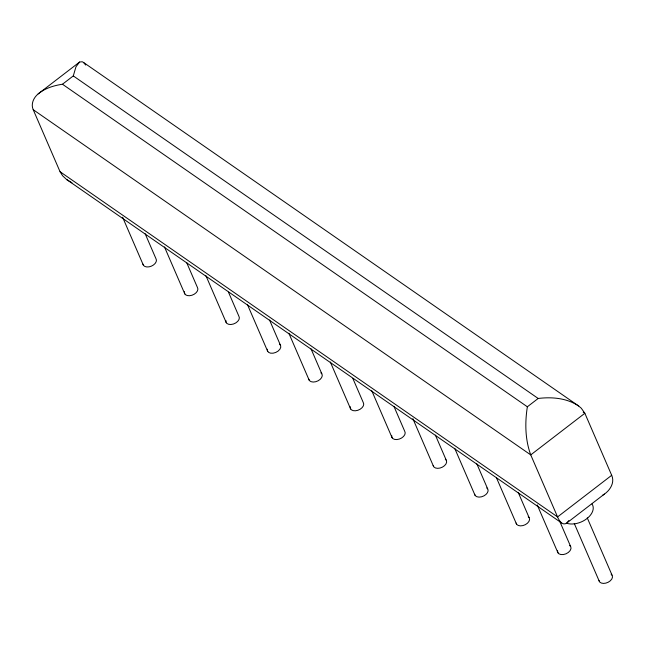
<?xml version="1.0" encoding="UTF-8"?>
<svg xmlns="http://www.w3.org/2000/svg" width="645" height="645" viewBox="0 0 645 645"><rect width="100%" height="100%" fill="white"/><g stroke="black" fill="none" stroke-linecap="round" stroke-linejoin="round"><path stroke-width="0.97" d="M578.63 405.979C566.899 398.046 551.902 396.788 538.172 398.465L527.352 406.785C524.853 422.725 525.111 439.624 530.738 454.894L557.578 516.919C558.844 520.402 562.69 526.328 566.882 522.934L604.365 494.11C610.243 490.119 614.943 482.387 611.694 475.3L584.854 413.276L581.306 408.245L578.63 405.979L83.584 62.5L82.254 61.759L79.601 62.033L38.168 93.896C33.653 97.605 30.637 104.014 33.209 109.698L60.05 171.715L62.638 175.819L66.653 179.552L561.577 522.942M38.168 93.896C45.013 88.212 53.801 85.559 62.468 84.237L73.288 75.916L75.989 66.741L79.601 62.033M568.842 520.547L566.882 522.934M611.694 475.3L557.578 516.919L60.05 171.715M602.414 495.408L604.365 494.11M71.958 182.785L66.653 179.552M583.201 412.131L584.854 413.276L530.738 454.894L33.209 109.698M73.288 75.916L538.172 398.465M62.468 84.237L527.352 406.785M83.584 62.5L85.721 65.064M587.256 517.871L612.016 575.09M574.292 523.522L599.447 581.669M559.771 521.41L570.559 546.323M537.221 504.906L557.99 552.902M518.314 492.643L529.094 517.564M496.561 477.985L516.532 524.135M476.849 463.876L487.636 488.797M454.701 448.299L475.067 495.368M435.391 435.109L446.171 460.03M412.84 418.605L433.609 466.601M393.926 406.342L404.713 431.263A7.119 4.539 -23.4 0 1 399.255 439.084A7.119 4.539 -23.4 0 1 391.717 435.488M371.778 390.765L392.144 437.834M352.871 378.494L363.248 402.496A7.119 4.539 -23.4 0 1 357.798 410.317A7.119 4.539 -23.4 0 1 350.259 406.721M330.321 361.998L350.686 409.067M311.011 348.808L321.791 373.729M288.855 333.231L309.221 380.3M269.546 320.041L280.333 344.962M247.398 304.464L267.764 351.533M228.483 292.193L238.868 316.195A7.119 4.539 -23.4 0 1 233.417 324.016A7.119 4.539 -23.4 0 1 225.871 320.42M205.932 275.697L226.306 322.766M186.623 262.507L197.41 287.428A7.119 4.539 -23.4 0 1 191.952 295.249A7.119 4.539 -23.4 0 1 184.414 291.653M164.475 246.93L184.841 293.999M145.165 233.74L155.945 258.661A7.119 4.539 -23.4 0 1 151.365 266.159A7.119 4.539 -23.4 0 1 142.94 264.136M122.615 217.244L143.383 265.232M528.223 516.685A7.119 4.539 -23.4 0 1 525.353 524.659A7.119 4.539 -23.4 0 1 516.089 523.039M569.68 545.452A7.119 4.539 -23.4 0 1 565.971 553.821A7.119 4.539 -23.4 0 1 557.562 550.556M611.146 574.219A7.119 4.539 -23.4 0 1 608.275 582.193A7.119 4.539 -23.4 0 1 599.003 580.573M592.054 504.043A17.084 10.892 -23.4 0 1 586.773 518.725A17.084 10.892 -23.4 0 1 566.971 523.337M486.765 487.918A7.119 4.539 -23.4 0 1 483.895 495.892A7.119 4.539 -23.4 0 1 474.623 494.272M279.454 344.083A7.119 4.539 -23.4 0 1 275.746 352.452A7.119 4.539 -23.4 0 1 267.336 349.187M445.3 459.151A7.119 4.539 -23.4 0 1 442.43 467.125A7.119 4.539 -23.4 0 1 433.166 465.505M320.92 372.85A7.119 4.539 -23.4 0 1 318.05 380.824A7.119 4.539 -23.4 0 1 308.778 379.204"/></g></svg>
